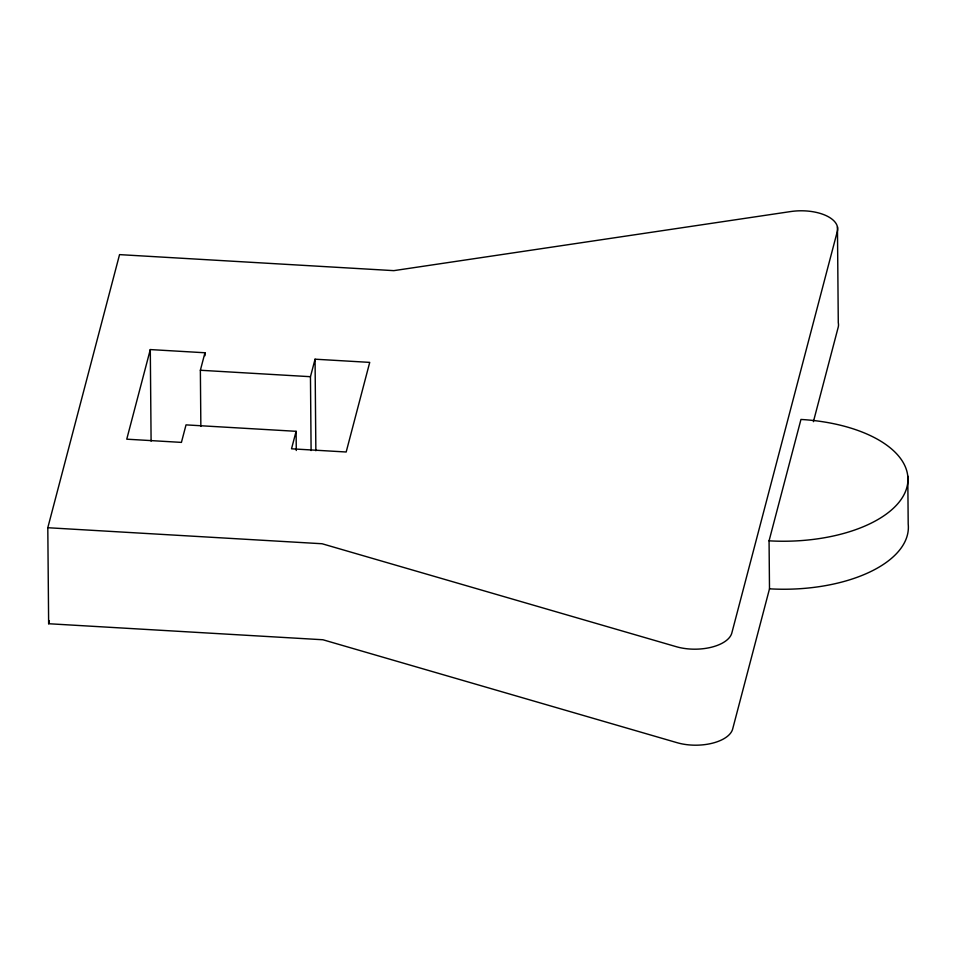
<?xml version="1.0" encoding="UTF-8"?>
<svg xmlns="http://www.w3.org/2000/svg" width="956" height="956" viewBox="0 0 956 956"><rect width="100%" height="100%" fill="white"/><g stroke="black" fill="none" stroke-linecap="round" stroke-linejoin="round"><path stroke-width="1.43" d="M47.8 527.724L119.548 254.619L393.824 270.644L790.648 211.563A36.878 18.331 -0.5 0 1 837.36 231.256L731.83 632.992A36.878 18.331 -0.5 0 1 676.334 646.71L322.076 543.749L47.8 527.724L48.637 623.73L322.913 639.755L677.171 742.716A36.878 18.331 -0.5 0 0 732.666 728.998L769.496 588.824L769.066 540.821L800.961 419.445A122.942 61.1 -0.5 0 1 906.909 487.249A122.942 61.1 -0.5 0 1 769.066 540.821M48.637 623.73L49.389 620.85M204.99 355.728L204.966 352.764L150.295 349.573L126.754 439.186L181.425 442.389L186.026 424.882L296.109 431.311L296.276 450.515M200.856 426.388L200.366 370.259L204.966 352.764M296.109 431.311L291.52 448.806L346.18 451.997L369.721 362.384L315.062 359.193L310.461 376.7L311.106 450.551M813.401 421.68L838.197 327.275A36.878 18.331 -0.5 0 0 838.281 322.817L837.444 226.799M200.366 370.259L310.461 376.7M907.782 476.088L908.2 524.103A122.942 61.1 -0.5 0 1 769.496 588.824M315.062 359.193L315.862 450.778M150.295 349.573L151.096 441.158"/></g></svg>
